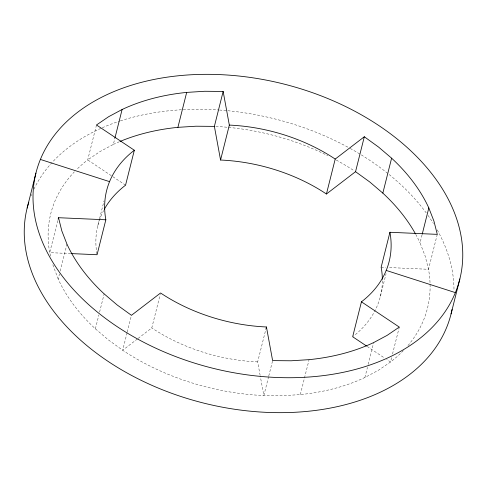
<?xml version="1.0" encoding="UTF-8"?>
<svg xmlns="http://www.w3.org/2000/svg" width="487" height="487" viewBox="0 0 487 487"><rect width="100%" height="100%" fill="white"/><g stroke="black" fill="none" stroke-linecap="round" stroke-linejoin="round"><path stroke-width="0.37" stroke-dasharray="2.44 1.83" d="M57.77 220.617L49.723 252.643L50.654 256.32M96.481 124.982L87.703 159.919A194.197 130.193 14.1 0 0 77.019 169.153M403.364 350.61A194.197 130.193 14.1 0 1 390.519 362.018L378.381 370.284L364.897 377.498A194.197 130.193 14.1 0 1 300.321 394.592L282.29 395.724L263.851 395.554A194.197 130.193 14.1 0 1 122.687 350.25L108.406 339.914L95.385 328.816A194.197 130.193 14.1 0 1 58.19 279.063L59.469 273.968M60.199 271.052L66.963 244.127M125.555 185.182L87.703 159.919L99.847 151.652L113.325 144.438L114.975 137.888M97.802 225.694L99.445 219.144M99.628 218.413L104.017 200.948M95.385 328.816L98.861 314.992M99.591 312.076L104.163 293.88M127.07 332.779L122.687 350.25L137.535 338.861M127.259 332.055L131.46 315.314M138.131 338.404L151.792 327.928L160.205 294.446M260.137 375.367L257.666 361.908L266.072 328.427M268.599 376.628L263.851 395.554L260.277 376.116M268.781 375.903L272.623 360.617M300.321 394.592L309.093 359.656M380.42 296.242L386.088 273.682M364.897 377.498L367.454 367.308M368.19 364.398L373.675 342.562M407.954 345.557A194.197 130.193 14.1 0 0 428.499 269.293L425.163 256.059L420.038 242.873L422.046 234.868M391.615 357.653L390.519 362.018L386.733 359.491M392.528 354.012L399.297 327.081M437.277 234.357L428.499 269.293L388.669 267.54M70.767 253.569L49.723 252.643A194.197 130.193 14.1 0 1 74.328 171.881M381.151 267.211L385.661 267.412M367.18 346.44L384.213 357.811M58.19 279.063L52.693 264.404M31.058 195.786A218.468 146.465 14.1 0 1 31.618 194.374M33.974 189.078A218.468 146.465 14.1 0 1 101.613 128.044M102.288 127.746A218.468 146.465 14.1 0 1 119.686 121.111M120.386 120.879A218.468 146.465 14.1 0 1 218.766 109.983M219.521 110.032A218.468 146.465 14.1 0 1 227.039 110.659M227.788 110.732A218.468 146.465 14.1 0 1 349.556 148.078M350.202 148.432A218.468 146.465 14.1 0 1 360.611 154.482M361.257 154.872A218.468 146.465 14.1 0 1 426.216 212.904M427.988 215.364A218.468 146.465 14.1 0 1 433.381 223.466M437.216 229.937A218.468 146.465 14.1 0 1 453.975 290.989M113.325 144.438A194.197 130.193 14.1 0 1 119.485 141.693M215.863 126.456A194.197 130.193 14.1 0 1 327.769 155.645M336.292 160.077A194.197 130.193 14.1 0 1 354.299 170.864M415.764 234.387A194.197 130.193 14.1 0 1 420.038 242.873M382.356 280.829A145.643 97.644 14.1 0 1 353.276 336.286M257.666 361.908A145.643 97.644 14.1 0 1 151.792 327.928M96.943 254.019A145.643 97.644 14.1 0 1 103.634 210.506"/><path stroke-width="0.73" d="M27.15 208.059L35.922 173.122M58.136 219.162L58.501 217.707L105.849 219.789A145.643 97.644 14.1 0 1 134.333 150.246L96.481 124.982L108.619 116.716L122.103 109.502A194.197 130.193 14.1 0 1 186.679 92.408L204.71 91.276L223.149 91.446L229.334 125.092L220.562 160.028A145.643 97.644 14.1 0 1 326.43 194.009L355.54 171.686L364.313 136.75L378.594 147.086L391.615 158.184A194.197 130.193 14.1 0 1 428.81 207.937L433.941 221.122L437.277 234.357L389.929 232.275A145.643 97.644 14.1 0 1 361.445 301.818L352.667 336.754L366.547 346.02M114.975 137.888L122.103 109.502M105.849 219.789L97.071 254.725L71.522 253.605M134.333 150.246L125.555 185.182A145.643 97.644 14.1 0 0 104.352 209.185M120.179 141.394A194.197 130.193 14.1 0 1 177.907 127.344L186.679 92.408M220.562 160.028L214.377 126.383L223.149 91.446M266.072 328.427L266.438 326.972A145.643 97.644 14.1 0 1 160.57 292.991L131.46 315.314L117.178 304.978L104.163 293.88A194.197 130.193 14.1 0 1 66.963 244.127L61.837 230.941L58.501 217.707M326.43 194.009L335.208 159.072L364.313 136.75M415.405 233.742A194.197 130.193 14.1 0 0 382.837 193.12L391.615 158.184M389.929 232.275L381.151 267.211A145.643 97.644 14.1 0 1 382.356 279.331M422.229 234.144L428.81 207.937M451.078 313.878L459.85 278.941M177.907 127.344L195.932 126.218L214.377 126.383M40.397 159.438L109.563 181.639M386.215 270.425L455.382 292.626A218.468 146.465 14.1 0 0 192.487 74.694A218.468 146.465 14.1 0 0 95.793 310.773A218.468 146.465 14.1 0 0 455.382 292.626M361.445 301.818L399.297 327.081L387.153 335.348L373.675 342.562A194.197 130.193 14.1 0 1 309.093 359.656L291.068 360.782L272.623 360.617L266.438 326.972M355.54 171.686L369.822 182.022L382.837 193.12M229.334 125.092A145.643 97.644 14.1 0 1 335.208 159.072M452.064 309.452A218.468 146.465 14.1 0 1 202.799 402.865A218.468 146.465 14.1 0 1 28.782 202.227"/></g></svg>
